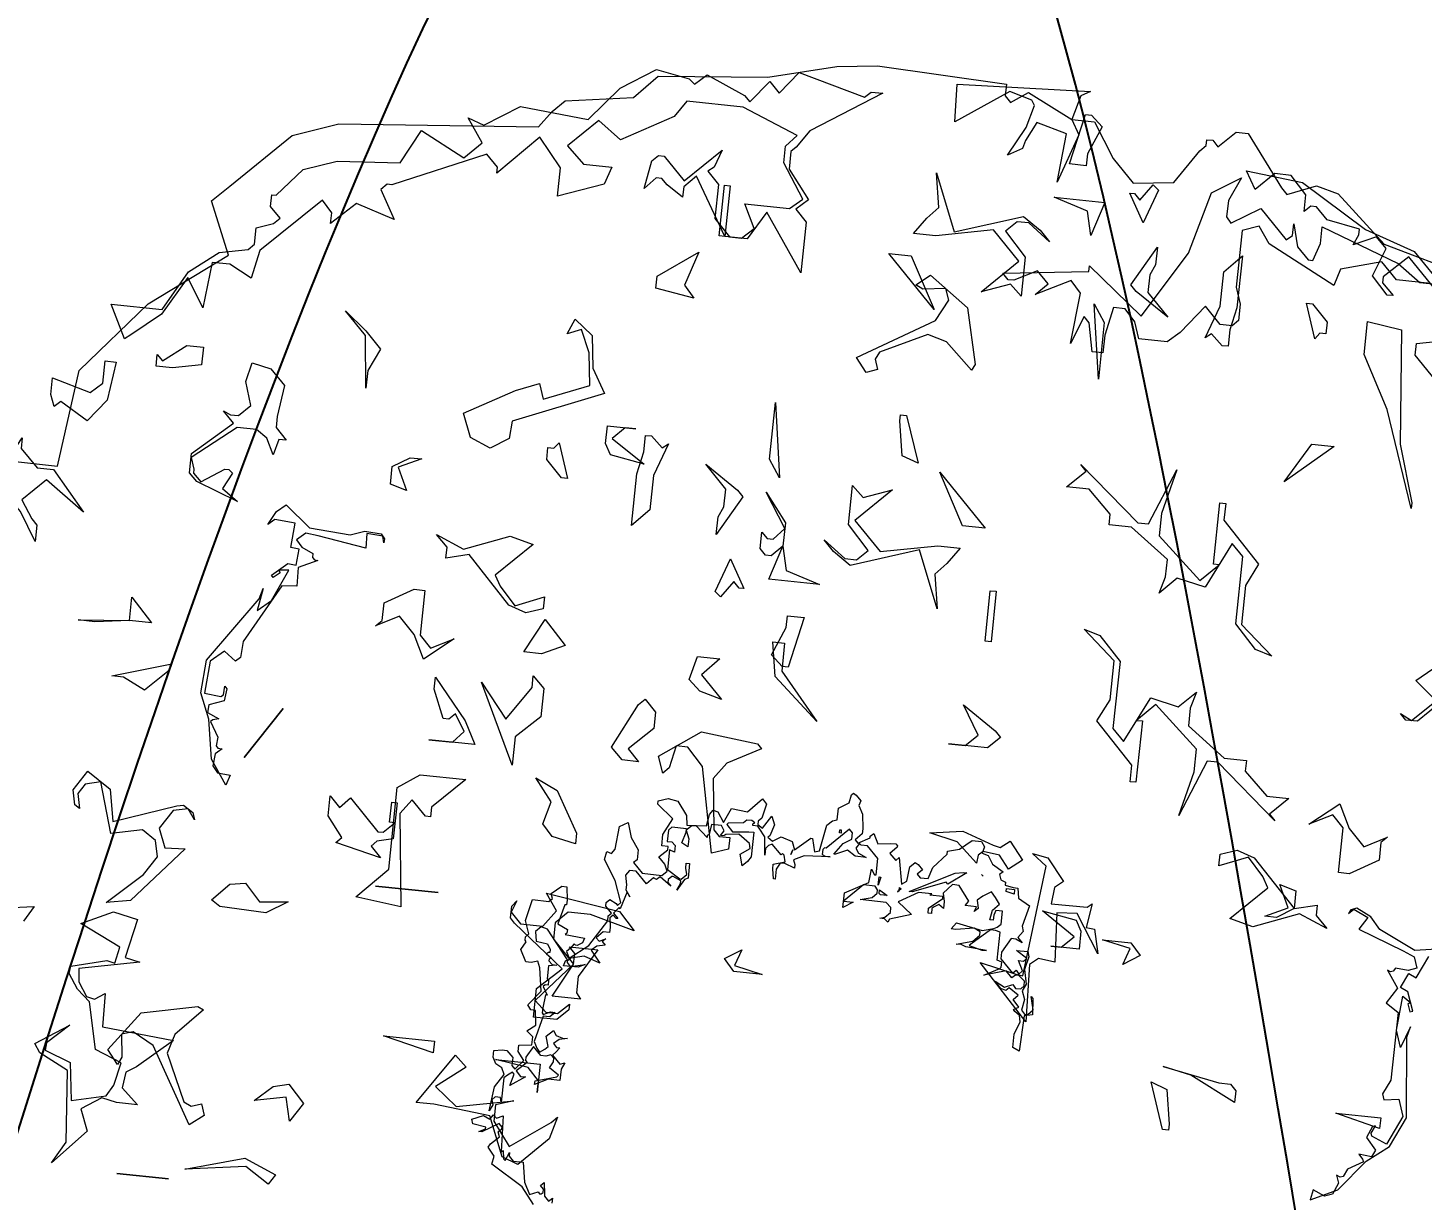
# Model space of a CAD drawing. Header units: metres. Extents: x 329311 to 330425, y 7396637 to 7397287.
# Drawn here: x 329836.451 to 329837.836, y 7397094.233 to 7397095.397 of the extents above; entities that cross this region are included whole.
import ezdxf

# ---------------------------------------------------------------- set-up
doc = ezdxf.new("R2010")
doc.units = ezdxf.units.M
doc.layers.get('0').update_dxf_attribs({"lineweight": 18})
doc.layers.add('ARBRE', color=251, linetype='Continuous', lineweight=13)
doc.layers.add('PA6_TEXTO', color=3, linetype='Continuous', lineweight=18)
doc.layers.add('VEGETAIS', color=3, linetype='Continuous')
doc.styles.add('200 Médio', font='arial.ttf', dxfattribs={"height": 0.75})
doc.styles.add('ARIAL', font='ARIAL', dxfattribs={"height": 0.2})
doc.dimstyles.new('AQ250', dxfattribs={"dimscale": 10, "dimtxt": 0.05, "dimasz": 0.03, "dimexe": 0.03, "dimexo": 0.025, "dimgap": 0.025, "dimtad": 1, "dimzin": 0, "dimdsep": 46, "dimtxsty": 'ARIAL', "dimblk": 'ARCHTICK', "dimcen": 0.09, "dimdle": 0.03, "dimclrt": 7, "dimadec": 0, "dimazin": 0, "dimtfac": 1, "dimtix": 1, "dimtmove": 2, "dimatfit": 3, "dimldrblk": 'OPEN90', "dimfxl": 1, "dimtvp": 1, "dimtolj": 1, "dimtzin": 0, "dimarcsym": 0})

# ---------------------------------------------------------------- blocks, each defined once
blk = doc.blocks.new('_ArchTick')
at = {"color": 0, "linetype": 'ByBlock', "const_width": 0.15}
blk.add_lwpolyline([(-0.5, -0.5), (0.5, 0.5)], dxfattribs=at)
blk = doc.blocks.new('*D13')
at = {"layer": 'Defpoints', "color": 0, "transparency": 16777216}
for p in [(329835.5533, 7397103.6479), (329835.2333, 7397102.4533), (329895.0034, 7397086.4419)]:
    blk.add_point(p, dxfattribs=at)
at = {"layer": 'PA6_TEXTO', "color": 0, "lineweight": -2, "transparency": 16777216}
for p, q in [((329835.2979, 7397102.6948), (329835.6309, 7397103.9377)), ((329895.6132, 7397087.5588), (329835.2635, 7397103.7255)), ((329895.0681, 7397086.6834), (329895.401, 7397087.9263))]:
    blk.add_line(p, q, dxfattribs=at)
at = {"layer": 'PA6_TEXTO', "color": 0, "lineweight": -2, "transparency": 16777216, "xscale": 0.3, "yscale": 0.3, "zscale": 0.3}
for p, rotation in [((329835.5533, 7397103.6479), 165.0035318531356), ((329895.3234, 7397087.6365), 345.0035318531356)]:
    blk.add_blockref('_ArchTick', p, dxfattribs=dict(at, rotation=rotation))
at = {"layer": 'PA6_TEXTO', "color": 7, "transparency": 16777216, "insert": (329865.6021, 7397096.2536), "char_height": 0.75, "attachment_point": 5, "rotation": 345.0035, "style": '200 Médio'}
blk.add_mtext('\\A1;61.88', dxfattribs=at)
blk = doc.blocks.new('_Open90')
at = {"color": 0, "linetype": 'ByBlock', "lineweight": -2}
for p, q in [((-0.5, 0.5), (0, 0)), ((0, 0), (-1, 0)), ((0, 0), (-0.5, -0.5))]:
    blk.add_line(p, q, dxfattribs=at)
blk = doc.blocks.new('WMF26', base_point=(0, 0.0008))
at = {"color": 85}
for points in [[(7.3226, -0.1836), (7.3588, -0.2206), (7.4617, -0.1474), (7.7449, -0.2857), (7.8833, -0.2857), (8.0216, -0.4965), (8.1591, -0.6356), (8.4069, -0.6051), (8.5452, -0.3952), (8.5814, -0.3581), (8.5814, -0.3219), (8.6177, -0.3219), (8.6539, -0.3581), (8.756, -0.2569), (8.8292, -0.2569), (9.0688, -0.5689), (9.1051, -0.6051), (9.2804, -0.5327), (9.4187, -0.5689), (9.7316, -0.8464), (10.2552, -0.9839)], [(1.4943, -3.0512), (1.771, -3.0512), (1.8434, -2.4543), (2.2221, -2.0031), (2.6807, -1.654), (2.5424, -1.3338), (2.6445, -1.2317), (2.9936, -0.8826), (3.2694, -0.7805), (4.492, -0.6718), (4.5653, -0.5689), (4.6377, -0.4965), (5.0527, -0.4314), (5.191, -0.2857), (5.8604, -0.2206), (6.2753, -0.1111), (6.5223, -0.0815), (7.3226, -0.1111), (7.3226, -0.1836), (7.3226, -0.1836)]]:
    blk.add_lwpolyline(points, dxfattribs=at)
at = {"color": 63}
for points in [[(7.7449, -0.2857), (7.796, -0.3738), (7.6955, -0.6776), (7.7211, -0.3754), (7.5325, -0.326), (7.4749, -0.4438), (7.4617, -0.4932), (7.3736, -0.5442), (7.4699, -0.3623), (7.5062, -0.2231), (7.4881, -0.1918), (7.3481, -0.1548), (7.0303, -0.3746), (7.0221, -0.1433), (7.8404, -0.1029), (7.7836, -0.1358), (7.7449, -0.2857), (7.7449, -0.2857)], [(6.5001, -0.2462), (6.5734, -0.2462), (6.1518, -0.522), (6.0777, -0.6315), (6.0489, -0.6611), (6.0489, -0.7698), (6.188, -0.9443), (6.1156, -1.0094), (6.188, -1.0827), (6.188, -1.3955), (5.9402, -1.0464), (5.8381, -1.221), (5.7006, -1.221), (5.489, -0.8711), (5.4166, -0.9443), (5.4166, -1.0094), (5.3145, -0.9443), (5.2783, -0.9081), (5.2421, -0.9081), (5.1762, -0.9806), (5.2058, -0.806), (5.2421, -0.7698), (5.2783, -0.7698), (5.4166, -0.9081), (5.6274, -0.6973), (5.5903, -0.806), (5.5541, -0.8348), (5.6274, -0.9081), (5.6274, -1.1189), (5.7295, -1.221), (5.8019, -1.221), (5.8744, -1.1551), (5.8019, -1.0094), (6.0777, -1.0094), (6.1518, -0.9443), (6.0127, -0.7336), (6.0127, -0.6315), (6.0777, -0.5582), (5.7295, -0.4199), (5.3804, -0.4199), (5.3145, -0.522), (5.0016, -0.6973), (4.8559, -0.5944), (4.6814, -0.7698), (4.7909, -0.8711), (4.9654, -0.8711), (4.9292, -0.9806), (4.6517, -1.0827), (4.6517, -0.9081), (4.5068, -0.7336), (4.2664, -0.9806), (4.2664, -0.9443), (4.194, -0.8711), (3.6333, -1.1189), (3.6045, -1.1189), (3.5683, -1.1551), (3.6695, -1.3297), (3.4299, -1.2572), (3.2842, -1.3955), (3.2842, -1.3297), (3.2192, -1.2572), (2.8693, -1.6063), (2.833, -1.7808), (2.6947, -1.7084), (2.586, -1.7084), (2.5572, -1.9924), (2.4469, -1.8171), (2.3094, -2.0575), (2.1349, -2.2032), (2.0986, -2.232), (1.9957, -2.0287), (2.3094, -2.0287), (2.4469, -1.7808), (2.6223, -1.6433), (2.7968, -1.6063), (2.833, -1.5701), (2.833, -1.4688), (2.9343, -1.4317), (2.9722, -1.3955), (2.9055, -1.3297), (2.9055, -1.2572), (2.9343, -1.2572), (3.0808, -1.0827), (3.2842, -1.0094), (3.6695, -0.9806), (3.779, -0.7698), (4.0557, -0.9081), (4.1577, -0.806), (4.0557, -0.6611), (4.1577, -0.6973), (4.3685, -0.5582), (4.7909, -0.5944), (4.9654, -0.3837), (5.1762, -0.2462), (5.3804, -0.2824), (5.4166, -0.3112), (5.489, -0.2462), (5.7295, -0.3474), (5.7657, -0.3837), (5.8744, -0.2462), (5.9402, -0.3112), (6.0489, -0.1729), (6.4639, -0.2824), (6.5001, -0.2462), (6.5001, -0.2462)], [(8.7519, -0.7805), (8.7823, -0.8167), (8.956, -0.7081), (9.1306, -0.8826), (9.1668, -0.853), (9.1668, -0.7805), (9.203, -0.9188), (9.2771, -0.9913), (9.3059, -0.9913), (9.3422, -0.8826), (9.3422, -0.7805), (9.8296, -0.955), (9.9745, -1.0571), (10.1498, -1.0571)], [(10.0403, -1.0571), (9.8296, -1.0571), (9.7283, -0.955), (9.4805, -1.0275), (9.4508, -1.1304), (9.0293, -0.9188), (8.956, -0.8167), (8.8548, -0.853), (8.8548, -1.2029), (8.891, -1.3041), (8.891, -1.4062), (8.8548, -1.4424), (8.7823, -1.4424), (8.6794, -1.3404), (8.5419, -1.5157), (8.4686, -1.5816), (8.2941, -1.5816), (8.2579, -1.4795), (8.192, -1.4062), (8.1195, -1.4062), (8.0833, -1.5816), (8.0833, -1.6903), (8.0175, -1.6903), (7.9812, -1.5157), (7.945, -1.4795), (7.8791, -1.654), (7.9088, -1.3404), (7.8429, -1.2679), (7.6321, -1.3774), (7.7046, -1.3041), (7.6321, -1.2317), (7.4938, -1.3041), (7.4576, -1.3041), (7.4205, -1.2679), (7.945, -1.2029), (7.945, -1.1666), (8.2941, -1.4424), (8.5419, -1.0275), (8.6432, -0.643), (8.8185, -0.5327), (8.7519, -0.6792), (8.7519, -0.7805), (8.7519, -0.7805)], [(5.3112, -1.5083), (5.5508, -1.3338), (5.4849, -1.5445), (5.5508, -1.6178), (5.3112, -1.5808), (5.3112, -1.5083), (5.3112, -1.5083)], [(7.2929, -1.8805), (7.1217, -1.724), (7.0023, -1.6894), (6.7191, -1.8286), (6.6969, -1.8747), (6.7183, -1.9373), (6.6499, -1.9611), (6.5816, -1.8772), (7.0394, -1.5997), (7.1077, -1.4671), (7.0838, -1.398), (6.943, -1.4169), (6.8969, -1.3947), (6.9801, -1.3264), (7.2279, -1.5017), (7.3102, -1.8426), (7.2929, -1.8805), (7.2929, -1.8805)], [(4.217, -2.4683), (4.52, -2.2962), (4.6624, -2.2378), (4.6945, -2.3316), (4.9712, -2.2188), (4.9457, -2.0188), (4.8847, -1.8821), (4.7991, -1.9175), (4.8386, -1.8228), (4.9522, -1.9109), (4.9778, -2.111), (5.065, -2.2584), (4.5184, -2.4856), (4.5126, -2.5934), (4.4031, -2.6651), (4.2747, -2.6116), (4.217, -2.4683), (4.217, -2.4683)], [(3.6695, -2.1307), (3.6045, -2.2682), (3.6045, -2.3786), (3.5683, -2.0575), (3.4299, -1.92), (3.5683, -2.0287), (3.6695, -2.1307), (3.6695, -2.1307)], [(9.5554, -2.1143), (9.2722, -2.3621), (9.4171, -2.1143), (9.5554, -2.1143), (9.5554, -2.1143)], [(6.1156, -2.2032), (6.188, -2.6618), (6.1156, -2.5523), (6.1156, -2.2032), (6.1156, -2.2032)], [(6.887, -2.2353), (6.887, -2.1991), (6.9233, -2.1991), (7.0262, -2.4831), (6.9233, -2.4469), (6.887, -2.2353), (6.887, -2.2353)], [(2.586, -2.3415), (2.4107, -2.3786), (2.3094, -2.3786), (2.3094, -2.3053), (2.3456, -2.3415), (2.4839, -2.232), (2.586, -2.232), (2.586, -2.3415), (2.586, -2.3415)], [(3.1064, -2.4148), (3.0817, -2.6074), (3.0817, -2.6766), (3.1508, -2.7466), (3.1064, -2.7466), (3.0817, -2.8446), (3.0323, -2.7466), (2.9631, -2.7013), (2.8437, -2.7013), (2.5819, -2.9137), (2.6066, -2.9829), (2.6066, -3.0076), (2.656, -3.057), (2.7943, -2.9631), (2.819, -2.9631), (2.8437, -2.9829), (2.7943, -3.0817), (2.8931, -3.1517), (2.6313, -3.057), (2.5819, -3.0076), (2.5819, -2.889), (2.819, -2.6766), (2.7499, -2.6074), (2.7943, -2.6272), (2.8437, -2.6272), (2.9129, -2.558), (2.8684, -2.4148), (2.8931, -2.2954), (3.0125, -2.3209), (3.1064, -2.4148), (3.1064, -2.4148)], [(2.0328, -2.6181), (1.9233, -2.7565), (1.7495, -2.6544), (1.7125, -2.6906), (1.6837, -2.6181), (1.6837, -2.5161), (1.9233, -2.5819), (1.9957, -2.5161), (1.9957, -2.3786), (2.0624, -2.3786), (2.0328, -2.6181), (2.0328, -2.6181)], [(9.068, -3.2595), (9.068, -2.8446), (8.9947, -2.7721), (8.8572, -3.0553), (8.6819, -3.0191), (8.5806, -3.1212), (8.6094, -3.0191), (8.6094, -2.9104), (8.3698, -2.7359), (8.2307, -2.7359), (8.2307, -2.67), (8.0858, -2.5317), (7.9475, -2.5317), (8.0561, -2.423), (8.0199, -2.3868), (8.4061, -2.7062), (8.4711, -2.7062), (8.6094, -2.3572), (8.5436, -2.6338), (8.5436, -2.7721), (8.821, -3.0191), (8.9297, -2.9104), (8.8935, -2.9104), (8.8935, -2.5317), (8.9297, -2.5317), (8.9297, -2.6338), (9.1693, -2.8816), (9.1042, -3.0191), (9.1042, -3.2595), (9.3084, -3.4341), (9.2055, -3.4052), (9.068, -3.2595), (9.068, -3.2595)], [(5.3433, -2.5885), (5.3433, -2.4872), (5.3804, -2.4872), (5.4528, -2.5523), (5.489, -2.5235), (5.4166, -2.7276), (5.4166, -2.9384), (5.3145, -3.0471), (5.3145, -2.7276), (5.3433, -2.5885), (5.3433, -2.5885)], [(7.1629, -2.5235), (7.4757, -2.8363), (7.3374, -2.8363), (7.1629, -2.5235), (7.1629, -2.5235)], [(4.7547, -2.698), (4.7547, -2.6247), (4.7909, -2.6247), (4.8197, -2.5885), (4.893, -2.8001), (4.8559, -2.8001), (4.7547, -2.698), (4.7547, -2.698)], [(5.8678, -2.8726), (5.8678, -2.7639), (5.7295, -2.6247), (5.9402, -2.7639), (5.9765, -2.8001), (5.8381, -3.0471), (5.8381, -2.9384), (5.8678, -2.8726), (5.8678, -2.8726)], [(6.6754, -3.15), (6.5659, -3.0759), (6.5001, -3.0109), (6.6392, -3.1121), (6.7117, -3.1121), (6.7767, -3.0471), (6.6392, -2.9022), (6.6392, -2.6618), (6.7117, -2.7276), (6.8862, -2.6618), (6.6754, -2.8726), (6.85, -3.0471), (7.1991, -2.9746), (7.3374, -2.9746), (7.2641, -3.0759), (7.1991, -3.15), (7.2353, -3.36), (7.0904, -3.0109), (6.6754, -3.15), (6.6754, -3.15)], [(6.2531, -3.0759), (6.188, -3.1426), (6.1518, -3.1426), (6.1156, -3.1055), (6.1156, -3.0035), (6.1518, -3.0397), (6.188, -3.0397), (6.2531, -2.9672), (6.1156, -2.7565), (6.2531, -2.931), (6.2531, -3.0759), (6.2531, -3.0759)], [(1.6475, -3.0759), (1.7495, -3.0759), (1.9595, -3.3163), (1.7125, -3.1426), (1.5742, -3.2801), (1.6475, -3.3896), (1.6837, -3.4258), (1.6837, -3.5271), (1.5742, -3.3534), (1.4721, -3.2513), (1.4359, -3.2513), (1.3346, -3.3534), (1.3634, -3.7387), (1.1601, -3.63), (1.538, -2.9022), (1.538, -2.9672), (1.6475, -3.0759), (1.6475, -3.0759)], [(6.2531, -3.0759), (6.2893, -3.2225), (6.5001, -3.2875), (6.188, -3.2875), (6.2531, -3.0759), (6.2531, -3.0759)], [(2.8569, -4.5002), (2.791, -4.3446), (2.805, -4.1405), (3.0874, -3.7321), (3.1055, -3.6671), (3.0825, -3.8054), (3.164, -3.7346), (3.2513, -3.5394), (3.1879, -3.5452), (3.1994, -3.56), (3.1607, -3.5946), (3.1484, -3.5806), (3.2406, -3.4991), (3.2933, -3.5032), (3.2999, -3.4036), (3.248, -3.3995), (3.2587, -3.2472), (3.1327, -3.2389), (3.0932, -3.2727), (3.1385, -3.1887), (3.192, -3.1426), (3.3493, -3.2669), (3.602, -3.2842), (3.6909, -3.2513), (3.7905, -3.2579), (3.8152, -3.2859), (3.8136, -3.3122), (3.8029, -3.2719), (3.7033, -3.2653), (3.7074, -3.355), (3.4077, -3.3106), (3.3311, -3.3023), (3.2776, -3.3493), (3.3147, -3.3912), (3.3871, -3.4225), (3.3879, -3.4464), (3.4003, -3.4604), (3.4209, -3.4612), (3.3056, -3.5172), (3.3106, -3.6316), (3.2183, -3.6382), (3.0183, -4.0046), (3.0117, -4.1042), (2.9837, -4.1289), (2.9104, -4.0738), (2.8289, -4.1446), (2.8149, -4.3438), (2.917, -4.3537), (2.931, -4.3413), (2.9351, -4.2887), (2.9475, -4.3027), (2.9401, -4.3784), (2.8495, -4.413), (2.8462, -4.4599), (2.9178, -4.4912), (2.8833, -4.5019), (2.8693, -4.5142), (2.9236, -4.6048), (2.9195, -4.6575), (2.9318, -4.6715), (2.959, -4.6731), (2.9187, -4.7077), (2.9112, -4.7835), (2.9458, -4.823), (3.0249, -4.8287), (3.0043, -4.8913), (2.9005, -4.7431), (2.8569, -4.5002), (2.8569, -4.5002)], [(5.9402, -3.1862), (6.0415, -3.36), (6.0127, -3.36), (5.9765, -3.3237), (5.904, -3.4258), (5.8678, -3.397), (5.9402, -3.1862), (5.9402, -3.1862)], [(6.2531, -3.7461), (6.3255, -3.5715), (6.3255, -3.4983), (6.4276, -3.4983), (6.3618, -3.8111), (6.3255, -3.8111), (6.2531, -3.7461), (6.2531, -3.7461)], [(4.8477, -3.6769), (4.986, -3.8227), (4.8477, -3.8877), (4.739, -3.8877), (4.8477, -3.6769), (4.8477, -3.6769)], [(6.3255, -3.8408), (6.5734, -4.1248), (6.2893, -3.877), (6.2531, -3.6662), (6.3255, -3.6662), (6.3255, -3.8408), (6.3255, -3.8408)], [(2.3094, -3.9494), (2.0986, -3.9783), (1.9957, -3.9783), (2.3094, -3.9494), (2.3094, -3.8045), (2.4469, -3.9494), (2.3094, -3.9494), (2.3094, -3.9494)], [(5.8381, -3.9132), (5.9765, -4.0515), (5.8381, -4.0153), (5.7657, -3.9494), (5.8019, -3.8045), (5.9402, -3.8045), (5.8381, -3.9132), (5.8381, -3.9132)], [(7.4938, -4.1767), (7.5663, -4.1042), (7.4576, -3.9289), (7.6684, -4.068), (7.7046, -4.1042), (7.6321, -4.1767), (7.3917, -4.1767), (7.4938, -4.1767), (7.4938, -4.1767)], [(4.3603, -4.4846), (4.4253, -4.4122), (4.3603, -4.3101), (4.3241, -4.3463), (4.2878, -4.3463), (4.2146, -4.1717), (4.2146, -4.0993), (4.4253, -4.3463), (4.4986, -4.4846), (4.2146, -4.4846), (4.3603, -4.4846), (4.3603, -4.4846)], [(4.6723, -4.3101), (4.8115, -4.0993), (4.8115, -4.0268), (4.8839, -4.0993), (4.8839, -4.273), (4.739, -4.4122), (4.739, -4.5867), (4.4986, -4.0993), (4.6723, -4.3101), (4.6723, -4.3101)], [(5.3351, -4.4122), (5.4734, -4.1355), (5.5096, -4.0993), (5.5821, -4.1717), (5.5821, -4.273), (5.4372, -4.4122), (5.5096, -4.4846), (5.4075, -4.4846), (5.3351, -4.4122), (5.3351, -4.4122)], [(3.304, -4.3875), (3.0973, -4.7127), (3.304, -4.3875), (3.304, -4.3875)], [(4.8889, -6.482), (4.8707, -6.4424), (4.8304, -6.4219), (4.8098, -6.3823), (4.8098, -6.342), (4.86, -6.3321), (4.8889, -6.3321), (4.9308, -6.3716), (4.9308, -6.4219), (4.9498, -6.4424), (5, -6.3823), (4.9605, -6.3321), (4.9605, -6.2918), (5.0395, -6.2819), (5.0395, -6.2317), (5, -6.1996), (5.0502, -6.1601), (5.0395, -6.0695), (5.0107, -6.0695), (4.9893, -6.0398), (5.0609, -5.9485), (5.0395, -5.8077), (5.0214, -5.7682), (4.9811, -5.7789), (4.9498, -5.7789), (4.9103, -5.7072), (4.9391, -5.6562), (4.9308, -5.6463), (4.9308, -5.6274), (4.9498, -5.606), (4.921, -5.5269), (4.9498, -5.3952), (5.0502, -5.3952), (5.0708, -5.3763), (5.0609, -5.345), (5.121, -5.2947), (5.1507, -5.2947), (5.1614, -5.3763), (5.1614, -5.4059), (5.1507, -5.4059), (5.121, -5.5269), (5.182, -5.5557), (5.182, -5.5771), (5.1712, -5.5878), (5.2915, -5.5961), (5.2832, -5.6274), (5.2519, -5.6463), (5.2412, -5.6463), (5.233, -5.6381), (5.2124, -5.6669), (5.191, -5.6891), (5.2124, -5.7286), (5.3227, -5.6381), (5.4232, -5.4767), (5.4232, -5.4454), (5.4421, -5.4265), (5.4026, -5.387), (5.4026, -5.3656), (5.4232, -5.345), (5.4635, -5.3656), (5.4734, -5.3763), (5.4923, -5.3557), (5.4421, -5.2248), (5.3631, -5.1037), (5.373, -5.0535), (5.4026, -5.0634), (5.4232, -5.0346), (5.4339, -4.8921), (5.4841, -4.8633), (5.5137, -4.9531), (5.564, -5.0239), (5.564, -5.0848), (5.5426, -5.1037), (5.6035, -5.1638), (5.7253, -5.1638), (5.755, -5.135), (5.736, -5.093), (5.6941, -5.0535), (5.7443, -5.0033), (5.7443, -4.9844), (5.7048, -4.9844), (5.7048, -4.9127), (5.755, -4.8123), (5.6545, -4.7324), (5.6545, -4.7118), (5.7146, -4.6904), (5.7756, -4.7011), (5.8365, -4.7826), (5.8447, -4.8419), (5.9657, -4.8337), (5.9765, -4.7621), (5.9954, -4.7324), (6.0267, -4.7407), (6.0662, -4.8016), (6.1074, -4.7118), (6.2078, -4.7217), (6.2893, -4.632), (6.3181, -4.6616), (6.2975, -4.7514), (6.2786, -4.7719), (6.2786, -4.7909), (6.3082, -4.8123), (6.3576, -4.7324), (6.3791, -4.7826), (6.3576, -4.8526), (6.3478, -4.8633), (6.3791, -4.8839), (6.4293, -4.8526), (6.4984, -4.8732), (6.519, -4.9234), (6.6096, -4.8419), (6.6203, -4.8419), (6.6409, -4.9234), (6.6705, -4.9127), (6.7001, -4.7514), (6.7314, -4.7217), (6.7602, -4.7118), (6.7602, -4.6402), (6.8212, -4.6007), (6.8319, -4.5505), (6.8418, -4.5398), (6.8607, -4.5505), (6.892, -4.5818), (6.8821, -4.6114), (6.9109, -4.6616), (6.9216, -4.7514), (6.9216, -4.7826), (6.8821, -4.8222), (6.901, -4.8419), (6.9718, -4.8016), (6.9718, -4.7909), (6.9932, -4.7719), (7.0229, -4.8337), (7.1019, -4.8222), (7.134, -4.8222), (7.1439, -4.8337), (7.1439, -4.8419), (7.1019, -4.8839), (7.1439, -4.9234), (7.1629, -4.9028), (7.1941, -5.0634), (7.2238, -5.0428), (7.2345, -4.9531), (7.2633, -4.9234), (7.2839, -4.9341), (7.3135, -4.9629), (7.2839, -4.9926), (7.3028, -5.0132), (7.353, -5.0132), (7.3744, -4.9424), (7.4543, -4.8526), (7.4543, -4.8337), (7.5259, -4.8123), (7.5967, -4.7514), (7.6552, -4.7514), (7.6766, -4.7826), (7.6659, -4.8222), (7.7054, -4.8337), (7.7367, -4.8839), (7.8059, -4.9234), (7.7869, -4.9424), (7.7976, -4.9737), (7.8273, -4.9844), (7.8273, -5.0033), (7.8775, -5.0132), (7.9071, -5.0132), (7.9178, -5.0741), (7.9886, -5.1136), (7.9574, -5.2437), (7.9681, -5.2758), (7.9384, -5.3153), (7.9681, -5.345), (7.9277, -5.326), (7.8989, -5.326), (7.8478, -5.4158), (7.8478, -5.4561), (7.9277, -5.5376), (7.9491, -5.5162), (7.9681, -5.5376), (7.9886, -5.5162), (7.9574, -5.4561), (7.9886, -5.4561), (8.0076, -5.4372), (7.9384, -5.3952), (8.0076, -5.3952), (8.0183, -5.4265), (7.9993, -5.5063), (8.0183, -5.5961), (7.9993, -5.6381), (8.0183, -5.6891), (8.0076, -5.7575), (8.0282, -5.7789), (8.0496, -5.7789), (8.0784, -5.7476), (8.0578, -5.6669), (8.0685, -5.6784), (8.0784, -5.7789), (8.0282, -5.7896), (8.0183, -6.0086), (7.9779, -5.9896), (7.9779, -5.9081), (8.0076, -5.8291), (7.9993, -5.7896), (7.9681, -5.7682), (7.9574, -5.7575), (7.9886, -5.7393), (7.9491, -5.6973), (7.9779, -5.6669), (7.9178, -5.6274), (7.8989, -5.6463), (7.8668, -5.6381), (7.8273, -5.5961), (7.8882, -5.6274), (7.9384, -5.606), (7.9574, -5.6274), (7.9886, -5.6274), (8.0076, -5.606), (8.0076, -5.5771), (7.9681, -5.5459), (7.9491, -5.5459), (7.9277, -5.5664), (7.8882, -5.5269), (7.7556, -5.5664), (7.8478, -5.5162), (7.8561, -5.5063), (7.8561, -5.4767), (7.8273, -5.466), (7.8273, -5.2947), (7.7976, -5.2865), (7.7663, -5.2865), (7.6552, -5.387), (7.647, -5.3952), (7.7268, -5.4158), (7.7556, -5.4158), (7.6264, -5.4059), (7.5967, -5.3952), (7.5655, -5.3952), (7.6659, -5.3656), (7.7054, -5.326), (7.7054, -5.3054), (7.6659, -5.2865), (7.5547, -5.3054), (7.5259, -5.3054), (7.5547, -5.2651), (7.7161, -5.2947), (7.7869, -5.2758), (7.8059, -5.2651), (7.8273, -5.2437), (7.8273, -5.1638), (7.7869, -5.1638), (7.777, -5.1935), (7.777, -5.2248), (7.7556, -5.2248), (7.7663, -5.1638), (7.8059, -5.1243), (7.777, -5.0848), (7.7474, -5.0535), (7.6972, -5.0848), (7.6659, -5.1136), (7.6766, -5.1638), (7.6552, -5.1852), (7.6659, -5.154), (7.5967, -5.154), (7.6157, -5.1243), (7.5465, -5.0346), (7.5045, -5.0346), (7.4543, -5.093), (7.465, -5.1433), (7.465, -5.1852), (7.4354, -5.1638), (7.4033, -5.1852), (7.395, -5.1935), (7.395, -5.2248), (7.3744, -5.2248), (7.3744, -5.1935), (7.4543, -5.1243), (7.4543, -5.1136), (7.3744, -5.1136), (7.3843, -5.1037), (7.3028, -5.1037), (7.1843, -5.1745), (7.274, -5.2437), (7.1439, -5.2865), (7.134, -5.3054), (7.1126, -5.2865), (7.0838, -5.2865), (7.1126, -5.2758), (7.1439, -5.2437), (7.1439, -5.2141), (7.1126, -5.1852), (6.9513, -5.1852), (7.0229, -5.1638), (7.0517, -5.135), (7.0517, -5.1136), (7.0336, -5.093), (6.9611, -5.093), (6.8508, -5.2042), (6.9109, -5.2042), (6.8508, -5.2437), (6.8508, -5.154), (6.9932, -5.0741), (7.0015, -4.9926), (7.0229, -5.0239), (7.0336, -5.0239), (7.0336, -4.9234), (6.9611, -4.8526), (6.9216, -4.8526), (6.9109, -4.8419), (6.892, -4.8732), (6.9109, -4.9028), (6.9611, -4.9234), (6.892, -4.9234), (6.8418, -4.8921), (6.771, -4.9234), (6.7602, -4.9234), (6.8105, -4.8526), (6.8607, -4.8222), (6.8607, -4.7826), (6.8418, -4.7621), (6.71, -4.8921), (6.7001, -4.8921), (6.6911, -4.9028), (6.6911, -4.9341), (6.71, -4.9424), (6.7413, -4.9424), (6.5808, -4.9531), (6.519, -4.9844), (6.5297, -5.0132), (6.5297, -5.0346), (6.4688, -5.0132), (6.44, -5.0132), (6.4186, -5.0535), (6.4186, -5.1136), (6.4079, -5.1136), (6.398, -5.0535), (6.398, -5.0239), (6.4688, -5.0033), (6.4581, -4.9629), (6.4482, -4.9531), (6.44, -4.9629), (6.3791, -4.9028), (6.3576, -4.9127), (6.3395, -4.9341), (6.3395, -4.9737), (6.3288, -4.8633), (6.2893, -4.8123), (6.2786, -4.8016), (6.2473, -4.8016), (6.2473, -4.7909), (6.258, -4.7826), (6.2391, -4.7719), (6.2078, -4.7719), (6.1889, -4.7909), (6.0967, -4.8016), (6.0884, -4.8123), (6.1279, -4.8526), (6.2284, -4.8419), (6.258, -4.8419), (6.258, -4.9926), (6.2391, -5.0239), (6.2078, -5.0535), (6.1889, -4.9844), (6.2473, -4.9424), (6.2391, -4.9127), (6.1675, -4.8633), (6.0884, -4.8732), (6.0769, -4.8839), (6.0563, -4.8839), (6.0769, -4.8526), (6.0563, -4.8222), (5.9954, -4.8222), (5.9872, -4.8839), (5.9765, -4.8921), (5.9765, -4.9028), (5.9056, -4.8419), (5.876, -4.8419), (5.8447, -4.8732), (5.8653, -4.9234), (5.8653, -4.9737), (5.8258, -4.9531), (5.8447, -4.8839), (5.8447, -4.8633), (5.755, -4.8633), (5.736, -4.8839), (5.736, -4.9531), (5.7649, -4.9531), (5.7863, -4.9737), (5.7863, -5.0132), (5.755, -5.0033), (5.755, -5.1243), (5.8365, -5.1745), (5.8447, -5.1745), (5.876, -5.1433), (5.8653, -5.1037), (5.8653, -5.0741), (5.8867, -5.0741), (5.8867, -5.1638), (5.8653, -5.1745), (5.8258, -5.2437), (5.8447, -5.2042), (5.8447, -5.1852), (5.7945, -5.1638), (5.7863, -5.1638), (5.7649, -5.1852), (5.7649, -5.2042), (5.7863, -5.2248), (5.7146, -5.1745), (5.6941, -5.1935), (5.6751, -5.1852), (5.6356, -5.2248), (5.564, -5.154), (5.5236, -5.154), (5.503, -5.1852), (5.5137, -5.2437), (5.5137, -5.2758), (5.5426, -5.3153), (5.5236, -5.2865), (5.4923, -5.3952), (5.4841, -5.387), (5.4528, -5.4265), (5.4841, -5.4561), (5.4734, -5.4561), (5.4528, -5.4372), (5.4339, -5.4561), (5.4421, -5.5162), (5.4421, -5.5459), (5.4026, -5.5459), (5.3631, -5.5878), (5.3837, -5.606), (5.4232, -5.5878), (5.4026, -5.606), (5.4232, -5.6274), (5.373, -5.6381), (5.3417, -5.6669), (5.3837, -5.7179), (5.4026, -5.7393), (5.3022, -5.7072), (5.2223, -5.7286), (5.2017, -5.7476), (5.2017, -5.7575), (5.2223, -5.7789), (5.3129, -5.7575), (5.2725, -5.7789), (5.182, -5.7789), (5.191, -5.7476), (5.2017, -5.7393), (5.0609, -5.5664), (5.0214, -5.5557), (4.9893, -5.5878), (5, -5.6463), (5.0708, -5.6562), (5.0897, -5.6891), (5.0897, -5.7072), (5.0815, -5.7072), (5.0708, -5.7179), (5.1004, -5.7393), (5.0897, -5.7476), (5.0897, -5.7575), (5.1111, -5.7789), (5.14, -5.7789), (5.0897, -5.7896), (5.0897, -5.8686), (5.1004, -5.8793), (5.1004, -5.9081), (5.0815, -5.9081), (5.0708, -5.9188), (5.1004, -5.969), (5.0897, -5.969), (5.0815, -6.0489), (5.0815, -6.0802), (5.0897, -6.0901), (5.1317, -6.0695), (5.1614, -6.0695), (5.1317, -6.0999), (5.0897, -6.0999), (5.0502, -6.2605), (5.0708, -6.3), (5.0897, -6.3214), (5.121, -6.3), (5.14, -6.2819), (5.121, -6.221), (5.1614, -6.1815), (5.182, -6.2103), (5.2223, -6.221), (5.2519, -6.221), (5.2017, -6.2317), (5.1712, -6.2605), (5.191, -6.2819), (5.2124, -6.2819), (5.191, -6.3107), (5.1712, -6.3321), (5.2223, -6.3823), (5.2519, -6.3716), (5.233, -6.4112), (5.233, -6.482), (5.1614, -6.482), (5.0815, -6.5231), (5.0815, -6.5009), (5.2124, -6.4614), (5.2223, -6.4507), (5.1614, -6.4112), (5.182, -6.3716), (5.182, -6.3502), (5.1614, -6.3321), (5.1317, -6.342), (5.1004, -6.342), (5.0502, -6.2918), (5.0107, -6.3609), (5.0107, -6.3823), (5.0214, -6.3922), (4.9605, -6.4507), (4.9893, -6.482), (5.0214, -6.482), (4.9308, -6.5437), (4.9498, -6.4721), (4.9391, -6.4614), (4.9103, -6.482), (4.8889, -6.5009), (4.8889, -6.6524), (4.8806, -6.6236), (4.8493, -6.6236), (4.8304, -6.6442), (4.8386, -6.6738), (4.8205, -6.7133), (4.8386, -6.5627), (4.8889, -6.482), (4.8889, -6.482)], [(4.0524, -5.3013), (4.0524, -4.7958), (4.1833, -4.7044), (4.4657, -4.7044), (4.2747, -4.8946), (4.2747, -4.9539), (4.2425, -4.9539), (4.1503, -4.8625), (4.0853, -4.9539), (4.1503, -5.5236), (3.8696, -5.4907), (4.0524, -5.3013), (4.0524, -5.3013)], [(6.7915, -4.7909), (6.7817, -4.7909), (6.7817, -4.7719), (6.7915, -4.7719), (6.7915, -4.7909), (6.7915, -4.7909)], [(1.7347, -5.783), (1.9109, -5.7566), (1.8558, -5.8521)], [(2.3481, -5.6858), (2.558, -5.4915), (2.6321, -5.3746), (2.6099, -5.275), (2.5243, -5.219), (2.3333, -5.2618), (2.2378, -4.9514), (2.1439, -4.9769), (2.1044, -5.0387), (2.125, -5.1284), (2.0937, -5.1095), (2.0739, -5.0189), (2.1521, -4.8963), (2.2995, -4.9901), (2.3374, -5.1869), (2.7186, -5.0502), (2.7581, -5.0412), (2.8199, -5.0799), (2.8347, -5.1243), (2.7894, -5.0609), (2.6988, -5.0807), (2.6247, -5.1968), (2.6717, -5.3137), (2.796, -5.3071), (2.4955, -5.6578), (2.3481, -5.6858), (2.3481, -5.6858)], [(3.7461, -5.1383), (3.6481, -5.014), (3.6481, -4.8897), (3.7132, -4.9555), (3.7724, -4.8897), (3.9626, -5.079), (3.9956, -5.079), (4.0606, -5.014), (4.0277, -5.014), (4.0277, -4.8897), (4.0606, -4.8897), (4.0606, -5.112), (3.9626, -5.1383), (3.9297, -5.1712), (3.9956, -5.2363), (3.7132, -5.1712), (3.7461, -5.1383), (3.7461, -5.1383)], [(6.4984, -4.9531), (6.5083, -4.9234), (6.4984, -4.9531), (6.4984, -4.9531)], [(7.5152, -4.9629), (7.5655, -4.9531), (7.586, -4.9531), (7.4757, -5.0346), (7.465, -5.0239), (7.2633, -5.1037), (7.2444, -5.1037), (7.5152, -4.9629), (7.5152, -4.9629)], [(7.6865, -4.9629), (7.6766, -4.9531), (7.6865, -4.9629), (7.6865, -4.9629)], [(7.0624, -5.0346), (7.0517, -5.0848), (7.0517, -5.0346), (7.0624, -5.0346), (7.0624, -5.0346)], [(7.8371, -5.0239), (7.8882, -5.0239), (7.8882, -5.0535), (7.8371, -5.0428), (7.8371, -5.0239), (7.8371, -5.0239)], [(7.0624, -5.135), (7.0624, -5.1136), (7.1126, -5.1433), (7.0731, -5.1433), (7.0624, -5.135), (7.0624, -5.135)], [(7.1843, -5.0848), (7.1941, -5.093), (7.1736, -5.1136), (7.1843, -5.1037), (7.1843, -5.0848), (7.1843, -5.0848)], [(3.0438, -5.6364), (2.9886, -5.601), (3.0907, -5.494), (3.1871, -5.4783), (3.2842, -5.5829), (3.4596, -5.5656), (3.3295, -5.6463), (3.0438, -5.6364), (3.0438, -5.6364)], [(6.1601, -5.6315), (6.2613, -5.5664), (6.2251, -5.6677), (6.3996, -5.7048), (6.2251, -5.7048), (6.1601, -5.6315), (6.1601, -5.6315)], [(5.2421, -5.7624), (5.2421, -5.6965), (5.2058, -5.6595), (5.3804, -5.6595), (5.2783, -5.8348), (5.2783, -5.9361), (5.3071, -5.9723), (5.1326, -5.9723), (5.2421, -5.7624), (5.2421, -5.7624)], [(3.0117, -6.2794), (2.8528, -6.4474), (2.8166, -6.5676), (2.9508, -6.8525), (2.9969, -6.8755), (3.0586, -6.8541), (3.0825, -6.9233), (2.9977, -6.9908), (2.7268, -6.5289), (2.5959, -6.4573), (2.5268, -6.4803), (2.5432, -6.6211), (2.5202, -6.6672), (2.4527, -6.5824), (2.6321, -6.3379), (2.9746, -6.2613), (3.0117, -6.2794), (3.0117, -6.2794)], [(3.5715, -6.7586), (3.3797, -6.8006), (3.4851, -6.7034), (3.5798, -6.6779), (3.6827, -6.7866), (3.6086, -6.9027), (3.5715, -6.7586), (3.5715, -6.7586)], [(5.1507, -7.2559), (5.0708, -7.1554), (4.8707, -7.0361), (4.8806, -6.9858), (4.8386, -6.9356), (4.8493, -6.9142), (4.8996, -6.864), (4.8889, -6.8343), (4.9103, -6.8138), (4.9103, -6.8031), (4.8889, -6.7841), (4.7892, -6.8451), (4.7703, -6.8451), (4.8098, -6.8245), (4.8098, -6.8138), (4.7291, -6.8031), (4.7192, -6.7742), (4.7892, -6.7446), (4.8304, -6.7635), (4.8493, -6.7339), (4.8707, -6.7528), (4.9103, -6.7339), (4.921, -6.9546), (4.9308, -6.9463), (4.9391, -6.9965), (4.9498, -7.0048), (4.9712, -6.9546), (4.9712, -6.976), (5, -7.0048), (5.0609, -7.0048), (5.0815, -7.1258), (5.121, -7.1974), (5.1712, -7.176), (5.182, -7.1867), (5.191, -7.1867), (5.2017, -7.176), (5.2017, -7.1554), (5.182, -7.1365), (5.2017, -7.1159), (5.2124, -7.1867), (5.2124, -7.1974), (5.2412, -7.2262), (5.2626, -7.2057), (5.2626, -7.2369)], [(3.3698, -7.209), (2.9985, -7.2649), (3.3591, -7.1587), (3.5567, -7.2411), (3.518, -7.302), (3.3698, -7.209), (3.3698, -7.209)]]:
    blk.add_lwpolyline(points, dxfattribs=at)
at = {"color": 106}
for points in [[(7.9343, -0.3112), (7.861, -0.4858), (7.861, -0.5582), (7.7589, -0.5582), (7.8248, -0.2462), (7.861, -0.2462), (7.9343, -0.3112), (7.9343, -0.3112)], [(9.6073, -0.7698), (9.9201, -0.8711), (10.2042, -1.1551)], [(10.3787, -3.6012), (10.2404, -3.7387), (10.168, -3.7387), (10.1317, -3.7025), (10.2042, -3.7387), (10.3425, -3.6012), (10.2042, -3.4909), (10.6554, -3.1055)], [(10.1317, -1.6433), (9.9926, -1.505), (9.9926, -1.4317), (10.168, -1.3955)], [(10.168, -1.1848), (9.8913, -0.9081), (9.7464, -1.0464), (9.7464, -1.0827), (9.8189, -1.1551), (9.7826, -1.1551), (9.6797, -1.0464), (9.7464, -0.8711), (9.6797, -0.806), (9.5422, -0.8711), (9.5711, -0.806), (9.5711, -0.7698), (9.3677, -0.7336), (9.2952, -0.6611), (9.259, -0.6611), (9.2211, -0.6973), (9.2211, -0.5944), (9.1199, -0.4858), (9.0178, -0.4858), (8.9091, -0.5944), (8.8441, -0.4858), (9.1923, -0.522), (9.6073, -0.7698), (9.6073, -0.7698)], [(8.2463, -0.8711), (8.1451, -0.6973), (8.1739, -0.6973), (8.2101, -0.7336), (8.2826, -0.6315), (8.3196, -0.6611), (8.2463, -0.8711), (8.2463, -0.8711)], [(7.5119, -0.9081), (7.6214, -0.9806), (7.6865, -1.0464), (7.5482, -0.9443), (7.4757, -0.9443), (7.4098, -1.0094), (7.5482, -1.1551), (7.5482, -1.3955), (7.4757, -1.3297), (7.3003, -1.3955), (7.5119, -1.1848), (7.3374, -1.0094), (6.9883, -1.0827), (6.85, -1.0827), (6.9224, -0.9806), (6.9883, -0.9081), (6.9513, -0.6973), (7.097, -1.0464), (7.5119, -0.9081), (7.5119, -0.9081)], [(7.9343, -0.9806), (7.8981, -0.8348), (7.6865, -0.7698), (7.9993, -0.7698), (7.9343, -0.9806), (7.9343, -0.9806)], [(5.7006, -1.221), (5.6644, -1.221), (5.6644, -0.9081), (5.7006, -0.9081), (5.7006, -1.221), (5.7006, -1.221)], [(8.3196, -1.1848), (8.3196, -1.2934), (8.4579, -1.4317), (8.2463, -1.2934), (8.2101, -1.2572), (8.3492, -1.0094), (8.3492, -1.1189), (8.3196, -1.1848), (8.3196, -1.1848)], [(8.8441, -1.4688), (8.8441, -1.5701), (8.8078, -1.5701), (8.7337, -1.505), (8.6975, -1.5338), (8.77, -1.3297), (8.77, -1.1189), (8.8729, -1.0094), (8.8729, -1.3297), (8.8441, -1.4688), (8.8441, -1.4688)], [(7.0245, -1.5338), (6.7117, -1.221), (6.85, -1.221), (7.0245, -1.5338), (7.0245, -1.5338)], [(9.4327, -1.3585), (9.4327, -1.4317), (9.3965, -1.4317), (9.3677, -1.4688), (9.2952, -1.2572), (9.3315, -1.2572), (9.4327, -1.3585), (9.4327, -1.3585)], [(9.9564, -2.0575), (10.0659, -2.4074), (10.0659, -2.4436), (9.8551, -1.8533), (9.6797, -1.5338), (9.6797, -1.3297), (9.8913, -1.3585), (9.9564, -2.0575), (9.9564, -2.0575)], [(8.0726, -1.8533), (7.9993, -1.3955), (8.0726, -1.505), (8.0726, -1.8533), (8.0726, -1.8533)], [(5.1046, -2.563), (5.1046, -2.4543), (5.2799, -2.4543), (5.2141, -2.4543), (5.1408, -2.5268), (5.3524, -2.6651), (5.1408, -2.6288), (5.1046, -2.563), (5.1046, -2.563)], [(3.8161, -2.8404), (3.919, -2.7746), (3.9914, -2.7746), (3.8531, -2.8404), (3.919, -2.9779), (3.8161, -2.9491), (3.8161, -2.8404), (3.8161, -2.8404)], [(4.3413, -3.3278), (4.2022, -3.3641), (4.2022, -3.2982), (4.1298, -3.2258), (4.3043, -3.2982), (4.5809, -3.1895), (4.7258, -3.2258), (4.5151, -3.4365), (4.5513, -3.5016), (4.6534, -3.6119), (4.8287, -3.5378), (4.8287, -3.6119), (4.7258, -3.6481), (4.6172, -3.6119), (4.3413, -3.3278), (4.3413, -3.3278)], [(7.5482, -3.215), (7.5852, -3.215), (7.5852, -3.5271), (7.5482, -3.5271), (7.5482, -3.215), (7.5482, -3.215)], [(8.3855, -3.5641), (8.3855, -3.9783), (8.4579, -4.0515), (8.5962, -3.7675), (8.77, -3.8045), (8.8729, -3.7025), (8.8441, -3.8045), (8.8441, -3.9132), (9.0836, -4.0886), (9.2211, -4.0886), (9.2211, -4.1536), (9.3677, -4.2919), (9.5052, -4.2919), (9.3965, -4.4006), (9.4327, -4.4377), (9.0474, -4.1174), (8.9816, -4.1174), (8.8441, -4.4665), (8.9091, -4.1899), (8.9091, -4.0515), (8.6325, -3.8045), (8.5238, -3.9132), (8.56, -3.9132), (8.56, -4.2919), (8.5238, -4.2919), (8.5238, -4.1899), (8.2826, -3.942), (8.3492, -3.8045), (8.3492, -3.5641), (8.1451, -3.3896), (8.2463, -3.4184), (8.3855, -3.5641), (8.3855, -3.5641)], [(3.9552, -3.7494), (3.8161, -3.8227), (3.8531, -3.7856), (3.8531, -3.6769), (4.0277, -3.5757), (4.0935, -3.5757), (4.0935, -3.8515), (4.166, -3.9239), (4.3043, -3.8515), (4.1298, -3.9972), (4.0565, -3.8515), (3.9552, -3.7494), (3.9552, -3.7494)], [(2.4469, -4.3644), (2.3094, -4.2985), (2.237, -4.2985), (2.586, -4.1899), (2.586, -4.2261), (2.4469, -4.3644), (2.4469, -4.3644)], [(6.2531, -4.3282), (6.0489, -4.4377), (5.9765, -4.5398), (6.0127, -4.8526), (6.0489, -4.8889), (6.1156, -4.8889), (6.1156, -4.9613), (6.0127, -4.9975), (5.904, -4.4739), (5.8019, -4.3644), (5.7295, -4.3644), (5.7006, -4.5027), (5.6644, -4.5398), (5.6274, -4.4377), (5.8744, -4.2623), (6.2243, -4.2985), (6.2531, -4.3282), (6.2531, -4.3282)], [(9.9926, -4.5398), (10.1317, -4.4665), (10.0947, -4.5027), (10.0947, -4.6122), (9.9201, -4.7135), (9.8551, -4.7135), (9.8551, -4.4377), (9.7826, -4.3644), (9.6435, -4.4377), (9.8189, -4.2919), (9.8913, -4.4377), (9.9926, -4.5398), (9.9926, -4.5398)], [(5.1762, -4.9613), (5.1762, -5.0272), (5.0305, -4.9975), (4.9654, -4.9251), (5.0016, -4.7859), (4.893, -4.6484), (5.0305, -4.7135), (5.1762, -4.9613), (5.1762, -4.9613)], [(7.7285, -4.7678), (7.7738, -4.7777), (7.8306, -4.7316), (7.9178, -4.8403), (7.838, -4.9037), (7.7746, -4.8238), (7.6725, -4.8131), (7.6437, -4.837), (7.6387, -4.888), (7.5062, -4.7703), (7.3341, -4.7316), (7.5342, -4.7011), (7.7285, -4.7678), (7.7285, -4.7678)], [(9.6073, -4.9613), (9.7464, -4.9251), (9.7464, -4.9901), (9.8189, -5.0634), (9.6435, -4.9901), (9.3677, -5.0996), (9.2211, -5.0634), (9.4327, -4.8526), (9.3965, -4.7859), (9.2952, -4.6773), (9.1199, -4.7497), (9.1199, -4.6773), (9.2211, -4.641), (9.3315, -4.6773), (9.6073, -4.9613), (9.6073, -4.9613)], [(8.1805, -4.9448), (8.1302, -4.986), (8.1195, -5.0881), (8.3427, -5.0856), (8.3707, -5.0626), (8.3501, -5.2099), (8.4011, -5.2157), (8.4373, -5.3647), (8.285, -5.1317), (8.1607, -5.1391), (8.1805, -5.4413), (8.0784, -5.4306), (8.0273, -5.4718), (8.0422, -5.825), (7.7252, -5.4915), (7.9434, -5.5401), (7.9944, -5.5459), (8.066, -4.8609), (7.9746, -4.7933), (8.071, -4.809), (8.1805, -4.9448), (8.1805, -4.9448)], [(9.6073, -4.9613), (9.5052, -5.0272), (9.4327, -5.0272), (9.5711, -4.9613), (9.5052, -4.823), (9.6073, -4.8526), (9.6073, -4.9613), (9.6073, -4.9613)], [(10.2099, -6.4589), (10.3417, -6.3544), (10.4281, -6.1683), (10.3779, -5.6751), (10.3935, -5.6093), (10.3466, -5.7418), (10.3096, -5.6397), (10.3269, -5.4273), (10.3795, -5.4635), (10.3623, -5.4701), (10.3804, -5.5187), (10.3977, -5.5121), (10.3557, -5.3968), (10.3079, -5.3754), (10.3499, -5.2849), (10.3968, -5.3063), (10.4611, -5.1671)], [(10.5697, -5.1079), (10.3721, -5.1408), (10.1433, -5.0346), (10.0799, -4.9621), (9.9893, -4.9201), (9.9547, -4.9333), (9.9432, -4.9572), (9.972, -4.9267), (10.0626, -4.9687), (10.0156, -5.0453), (10.3005, -5.1507), (10.3713, -5.1803), (10.3952, -5.247), (10.3433, -5.2668), (10.2651, -5.2602), (10.2528, -5.2799), (10.2355, -5.2865), (10.2165, -5.2783), (10.2898, -5.3812), (10.2305, -5.4783), (10.3087, -5.5294), (10.3071, -5.9468), (10.2651, -6.0374), (10.2783, -6.072), (10.368, -6.0588), (10.4051, -6.1609), (10.3219, -6.342), (10.2272, -6.3017), (10.2206, -6.2844), (10.2429, -6.2366), (10.2256, -6.2432), (10.1959, -6.3132), (10.2585, -6.3856), (10.2379, -6.4285), (10.1605, -6.421), (10.1861, -6.4474), (10.1927, -6.4647), (10.1004, -6.519), (10.0782, -6.5668), (10.0609, -6.5734), (10.037, -6.5627), (10.0543, -6.6112), (10.0247, -6.6812), (9.9761, -6.6993), (9.9045, -6.6664), (9.8921, -6.7306), (10.0535, -6.6516), (10.2099, -6.4589), (10.2099, -6.4589)], [(8.3196, -5.2371), (8.3196, -5.3474), (8.1451, -5.3474), (8.2101, -5.3474), (8.2826, -5.275), (8.0726, -5.1358), (8.2826, -5.1721), (8.3196, -5.2371), (8.3196, -5.2371)], [(8.6975, -5.3474), (8.5962, -5.4125), (8.6325, -5.3112), (8.4579, -5.275), (8.6325, -5.275), (8.6975, -5.3474), (8.6975, -5.3474)], [(5.5903, -5.5212), (5.3145, -5.4487), (5.1762, -5.4487), (5.1029, -5.5212), (5.1029, -5.6232), (5.2421, -5.7624), (5.0305, -6.0094), (5.1029, -6.0744), (5.1762, -6.0744), (5.2421, -6.0094), (5.2421, -6.0456), (5.1762, -6.1115), (5.0305, -6.1115), (5.0305, -5.9361), (5.1762, -5.7986), (4.8559, -5.5508), (4.8271, -5.5212), (4.8271, -5.4487), (4.8559, -5.4125), (4.8271, -5.4849), (4.893, -5.5508), (5.0305, -5.5508), (5.1029, -5.4487), (5.0305, -5.3474), (5.489, -5.4125), (5.5903, -5.5212), (5.5903, -5.5212)], [(3.9832, -5.4125), (4.3685, -5.4125), (3.9832, -5.4125), (3.9832, -5.4125)], [(2.5498, -5.769), (2.5004, -6.0102), (2.591, -6.0291), (2.223, -6.1065), (2.2328, -6.1872), (2.2888, -6.272), (2.339, -6.2827), (2.4, -6.2424), (2.4049, -6.4482), (2.8487, -6.4861), (2.6387, -6.6697), (2.5778, -6.7092), (2.5638, -6.8064), (2.67, -6.901), (2.5391, -6.901), (2.4477, -6.8821), (2.3259, -6.9628), (2.3777, -7.0945), (2.1818, -7.311), (2.2567, -7.1744), (2.2205, -6.7364), (2.0394, -6.6466), (2.0031, -6.5923), (2.204, -6.4589), (2.0739, -6.5799), (2.0698, -6.6269), (2.2312, -6.6862), (2.2616, -6.9175), (2.4716, -6.8665), (2.5128, -6.7957), (2.5424, -6.6549), (2.3761, -6.5898), (2.3094, -6.3025), (2.2287, -6.2333), (2.1686, -6.1428), (2.1727, -6.0967), (2.3884, -6.0398), (2.4395, -6.0506), (2.4601, -5.9501), (2.2065, -5.8299), (2.3983, -5.7377), (2.5498, -5.769), (2.5498, -5.769)], [(9.3315, -6.0744), (9.3677, -6.1115), (9.3677, -6.1839), (9.0836, -6.0456), (8.9091, -6.0094), (9.259, -6.0744), (9.3315, -6.0744), (9.3315, -6.0744)], [(8.9816, -6.3585), (8.9816, -6.3947), (8.9453, -6.3947), (8.8441, -6.1115), (8.9453, -6.1477), (8.9816, -6.3585), (8.9816, -6.3585)], [(10.27, -6.2498), (9.9926, -6.1839), (10.27, -6.1839), (10.27, -6.2498), (10.27, -6.2498)], [(4.4418, -6.3947), (4.1281, -6.3222), (4.4418, -6.3222), (4.4418, -6.3947), (4.4418, -6.3947)], [(4.478, -6.5989), (4.6155, -6.7076), (4.9654, -6.6351), (4.8559, -6.6713), (4.8559, -6.7734), (4.9654, -6.9183), (5.2058, -6.7438), (5.2421, -6.7076), (5.2058, -6.8459), (5.0305, -7.0212), (4.9292, -6.985), (4.8271, -6.7438), (4.478, -6.7076), (4.3685, -6.7076), (4.5793, -6.3947), (4.6517, -6.4597), (4.478, -6.5989), (4.478, -6.5989)], [(5.1029, -6.5701), (5.1029, -6.4968), (5.0305, -6.4235), (4.8271, -6.3947), (5.1029, -6.3947), (5.1029, -6.5701), (5.1029, -6.5701)], [(2.586, -7.3333), (2.9055, -7.3333), (2.586, -7.3333), (2.586, -7.3333)]]:
    blk.add_lwpolyline(points, dxfattribs=at)
blk = doc.blocks.new('T2_02')
at = {"xscale": 0.3499999999999943, "yscale": 0.3499999999999943, "zscale": 0.3499999999999943}
blk.add_blockref('WMF26', (-2.2399, 1.997), dxfattribs=at)

msp = doc.modelspace()

# ---------------------------------------------------------------- linework, layer by layer
at = {"layer": 'VEGETAIS'}
msp.add_open_spline([(329841.5948, 7397088.1335), (329840.6524, 7397088.0942), (329837.9235, 7397088.8369), (329837.6749, 7397099.9556), (329835.9303, 7397092.5767), (329835.0392, 7397088.8079)], degree=3, knots=[50.754473, 50.754473, 50.754473, 50.754473, 53.715468, 60.743626, 68.080886, 68.080886, 68.080886, 68.080886], dxfattribs=at)

# ---------------------------------------------------------------- block references
at = {"layer": 'ARBRE', "xscale": 0.4621142716754235, "yscale": 0.4621142716754235, "zscale": 0.4621142716754235, "rotation": 354.0121026411171}
msp.add_blockref('T2_02', (329837.1805, 7397094.4571), dxfattribs=at)

# ---------------------------------------------------------------- dimensions: what is measured, and where the dimension line sits
at = {"layer": 'PA6_TEXTO'}
dim = msp.add_aligned_dim(p1=(329895.0034, 7397086.4419), p2=(329835.2333, 7397102.4533), distance=-1.2367, dimstyle='AQ250', override={"dimtxsty": '200 Médio'}, dxfattribs=at)
dim.commit()
dim.dimension.update_dxf_attribs({"geometry": '*D13', "text_midpoint": (329865.6021, 7397096.2536)})

doc.saveas('drawing.dxf')
